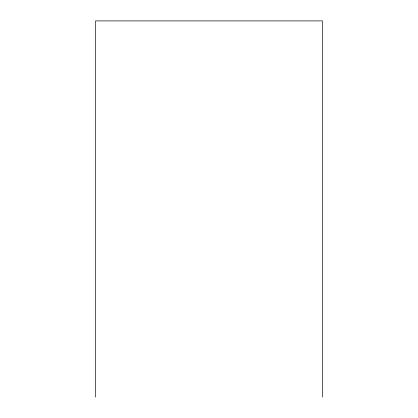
<?xml version="1.0" encoding="UTF-8"?>
<svg xmlns="http://www.w3.org/2000/svg" width="418" height="418" viewBox="0 0 418 418"><rect width="100%" height="100%" fill="white"/><g stroke="black" fill="none" stroke-linecap="round" stroke-linejoin="round"><path stroke-width="0.63" d="M322.44 397.1L322.44 20.9L95.56 20.9L95.56 397.1"/></g></svg>
